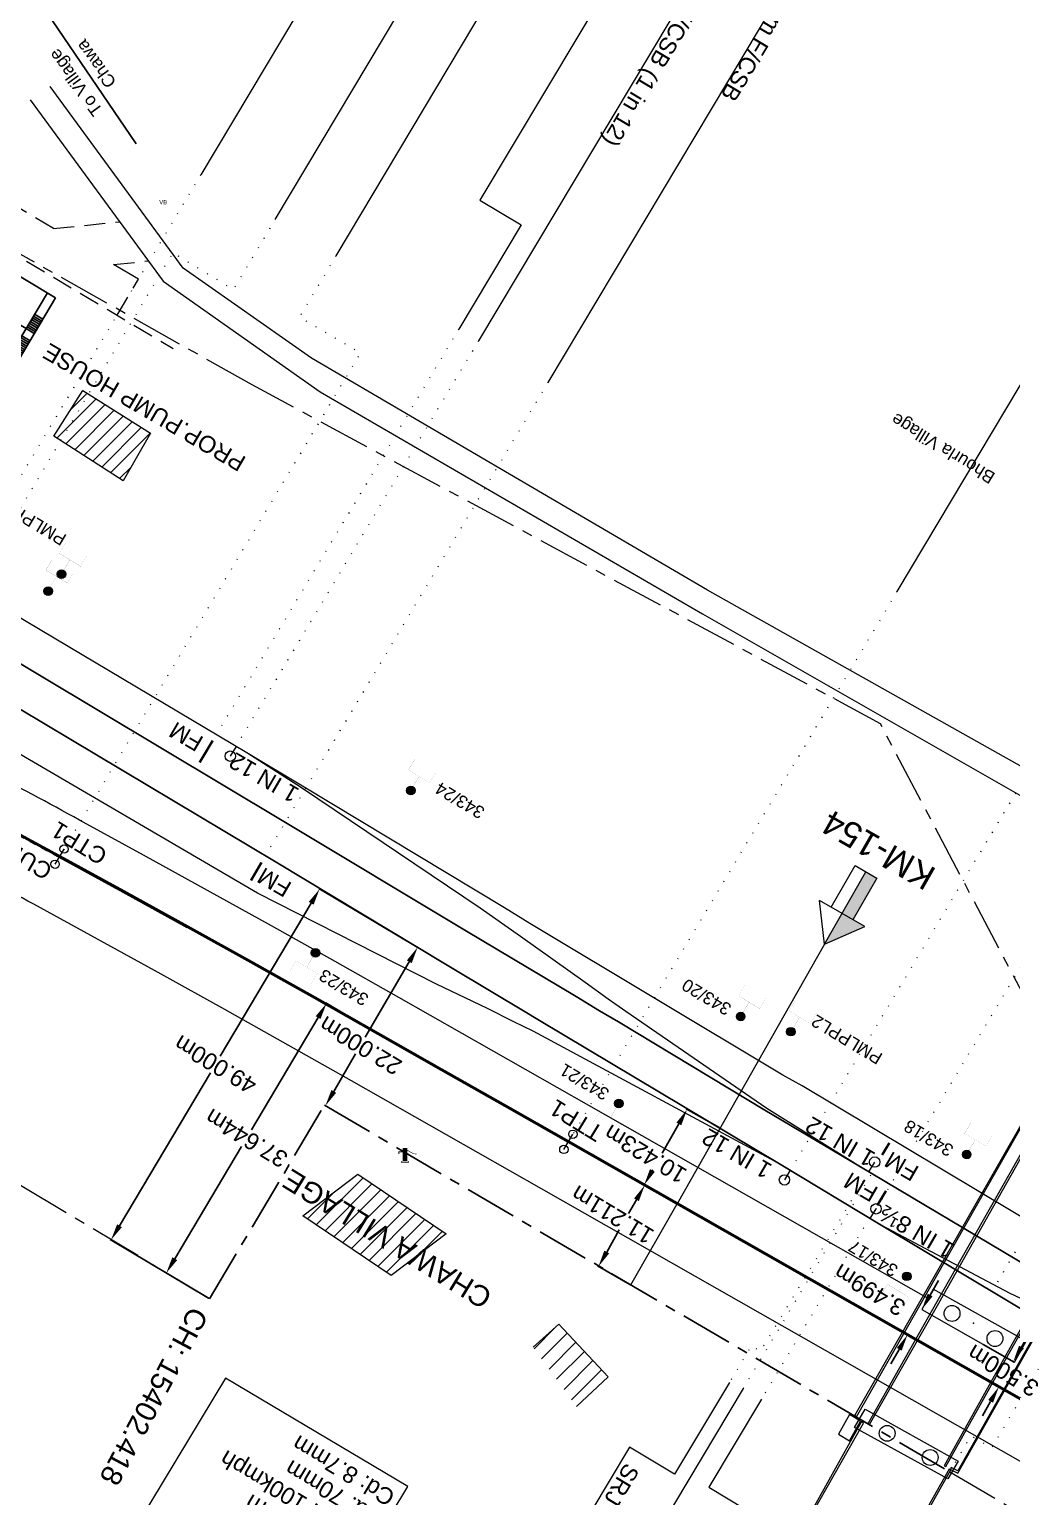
# Model space of a CAD drawing. Header units: metres. Extents: x 597821 to 610090, y 3402206 to 3407451.
# Drawn here: x 608161.8 to 608279.7, y 3403286 to 3403462.1 of the extents above; entities that cross this region are included whole.
import ezdxf
from ezdxf.enums import TextEntityAlignment as Align

# ---------------------------------------------------------------- set-up
doc = ezdxf.new("R2010")
doc.units = ezdxf.units.M
doc.header["$MEASUREMENT"] = 0
for name, pattern in [('CENTER', [2, 1.25, -0.25, 0.25, -0.25]), ('DASHED', [0.75, 0.5, -0.25]), ('DOT', [0.25, 0, -0.25])]:
    doc.linetypes.add(name, pattern=pattern)
doc.layers.get('Defpoints').update_dxf_attribs({"color": 5})
for name, color, linetype, lineweight in [('Cardinal_Leader', 10, 'Continuous', 0), ("CHAWAPAIL STN. SRJ's", 7, 'Continuous', 0), ('Compound Wall', 7, 'Continuous', 0), ('DFCC BOUNDARY', 6, 'CENTER', 0), ('Exg track', 7, 'Continuous', 0), ('Existing IR Track', 143, 'Continuous', 0), ('Grill', 7, 'Continuous', 0), ('Hand_Pump', 8, 'Continuous', 0), ('LC DETAILS IN PLAN', 7, 'Continuous', 0), ("NEW CHAWAPAIL STN. SRJ's", 10, 'Continuous', 0), ('Ofc Pillar', 7, 'Continuous', 0), ('OHE MAST', 7, 'Continuous', 0), ('Piers_Abutment', 7, 'Continuous', 0), ('Proposed Chainage', 10, 'Continuous', 0), ('Proposed Curve_Details', 10, 'Continuous', 0), ('PROPOSED DFCC TRACK', 1, 'Continuous', 0), ('proposed structure', 1, 'Continuous', 0), ('Residential Building Pucca', 7, 'Continuous', 0), ('Step', 7, 'Continuous', 0), ('Subroad Centre', 34, 'Continuous', 0), ('Subroad Edge', 34, 'Continuous', 0), ('Text1', 7, 'Continuous', 0), ('Village Area text', 8, 'Continuous', 0), ('Village Name', 7, 'Continuous', 0), ('Wing Wall', 7, 'Continuous', 0)]:
    doc.layers.add(name, color=color, linetype=linetype, lineweight=lineweight)
doc.layers.add('Existing Railway Boundary', color=7, linetype='CENTER')
doc.styles.add('ARIAL', font='arial.ttf')
doc.styles.get("Standard").update_dxf_attribs({"font": 'arial.ttf'})
doc.styles.add('Style-Arial', font='arial.ttf')
doc.styles.add('Vill txt', font='arial.ttf', dxfattribs={"height": 3})
doc.linetypes.add('F-LINE', pattern='A,0.6,["X",Standard,S=0.3,R=0,X=0,Y=-0.15],0.1', length=0.7)
doc.dimstyles.new('ISO-25', dxfattribs={"dimtxt": 2.5, "dimasz": 2.5, "dimexe": 1.25, "dimexo": 0.625, "dimtad": 1, "dimtxsty": 'Standard', "dimcen": 2.5, "dimadec": 0, "dimazin": 0, "dimtfac": 1, "dimtmove": 0, "dimatfit": 3, "dimfxl": 1, "dimarcsym": 0})
doc.dimstyles.get("Standard").update_dxf_attribs({"dimtxt": 0.18, "dimasz": 0.18, "dimexe": 0.18, "dimexo": 0.0625, "dimgap": 0.09, "dimtad": 0, "dimtih": 1, "dimtoh": 1, "dimdec": 4, "dimzin": 0, "dimdsep": 46, "dimtxsty": 'Standard', "dimcen": 0.09, "dimadec": 0, "dimazin": 0, "dimtfac": 1, "dimtdec": 4, "dimtofl": 0, "dimtmove": 0, "dimatfit": 3, "dimfxl": 1, "dimtolj": 1, "dimtzin": 0, "dimarcsym": 0})
pattern_1 = [(45, (0, 0), (-0.8838834765, 0.8838834765), [])]

# ---------------------------------------------------------------- blocks, each defined once
blk = doc.blocks.new('*D3')
at = {"layer": 'Defpoints', "color": 0, "transparency": 16777216}
for p in [(608240.76, 3403332.48), (608244.71, 3403330.23), (608239.55, 3403321.17)]:
    blk.add_point(p, dxfattribs=at)
at = {"layer": 'PROPOSED DFCC TRACK', "color": 0, "lineweight": -2, "transparency": 16777216}
for p, q in [((608244.6, 3403330.3), (608240.65, 3403332.54)), ((608239.77, 3403330.74), (608237.78, 3403327.25)), ((608236.59, 3403325.16), (608236.64, 3403325.25)), ((608239.44, 3403321.24), (608235.49, 3403323.48))]:
    blk.add_line(p, q, dxfattribs=at)
at = {"layer": 'PROPOSED DFCC TRACK', "color": 0, "transparency": 16777216}
for points in [[(608239.48, 3403330.91), (608240.06, 3403330.58), (608240.76, 3403332.48)], [(608236.3, 3403325.32), (608236.88, 3403324.99), (608235.6, 3403323.42)]]:
    blk.add_solid(points, dxfattribs=at)
at = {"layer": 'PROPOSED DFCC TRACK', "color": 0, "lineweight": 0, "transparency": 16777216, "insert": (608235.74, 3403327.13), "char_height": 2, "attachment_point": 5, "rotation": 149, "style": 'Style-Arial'}
blk.add_mtext('\\A1;10.423m', dxfattribs=at)
blk = doc.blocks.new('TerminatorOpen_0.5')
at = {"color": 0, "linetype": 'ByBlock', "lineweight": -2}
for q in [(-1, 0.25), (-1, 0), (-1, -0.25)]:
    blk.add_line((0, 0), q, dxfattribs=at)
blk = doc.blocks.new('*D7')
at = {"layer": 'Defpoints', "color": 0, "transparency": 16777216}
for p in [(608276.19, 3403304.36, 270.31), (608274.45, 3403301.32), (608278.18, 3403299.2)]:
    blk.add_point(p, dxfattribs=at)
at = {"layer": 'PROPOSED DFCC TRACK', "color": 0, "lineweight": -2, "transparency": 16777216}
for p, q in [((608280.9, 3403303.98), (608281.89, 3403305.72)), ((608276.29, 3403304.3), (608280.02, 3403302.18)), ((608274.56, 3403301.26), (608278.29, 3403299.14)), ((608277.19, 3403297.46), (608276.2, 3403295.72))]:
    blk.add_line(p, q, dxfattribs=at)
at = {"layer": 'PROPOSED DFCC TRACK', "color": 0, "transparency": 16777216}
for points in [[(608280.61, 3403304.15), (608281.19, 3403303.82), (608279.91, 3403302.24)], [(608276.9, 3403297.63), (608277.48, 3403297.3), (608278.18, 3403299.2)]]:
    blk.add_solid(points, dxfattribs=at)
at = {"layer": 'PROPOSED DFCC TRACK', "color": 0, "lineweight": 0, "transparency": 16777216, "insert": (608278.69, 3403301.15), "char_height": 2, "attachment_point": 5, "rotation": 149, "style": 'Style-Arial'}
blk.add_mtext('\\A1;3.500m', dxfattribs=at)
blk = doc.blocks.new('HP')
at = {"color": 8}
for points, const_width in [([(0, 0.17), (0, 1.76)], 0.541), ([(-0.75, 1.03), (-0.75, 1.29), (0, 1.29)], 0.108), ([(-0.04, 1.67), (1.03, 1.06), (1.42, 1.03)], 0.0676)]:
    blk.add_lwpolyline(points, dxfattribs=dict(at, const_width=const_width))
at = {"color": 8, "const_width": 0.0676}
blk.add_lwpolyline([(0, 0.17), (-0.41, 0.17), (-0.41, 0), (0.41, 0), (0.41, 0.17)], close=True, dxfattribs=at)
blk = doc.blocks.new('OHE MAST')
h = blk.add_hatch(color=7)
h.dxf.hatch_style = 1
edge = h.paths.add_edge_path()
edge.add_arc((0, 0), 0.514, 0, 360)
at = {"const_width": 0.01}
for points in [[(1.5, 3.5), (1.5, 2), (-1.5, 2), (-1.5, 3.5)], [(0, 2), (0, 0)]]:
    blk.add_lwpolyline(points, dxfattribs=at)
blk.add_circle((0, 0), 0.514)
blk = doc.blocks.new('*D33')
at = {"layer": 'Defpoints', "color": 0, "transparency": 16777216}
for p in [(608268.94, 3403308.48, 270.76), (608267.21, 3403305.44), (608267.21, 3403305.44)]:
    blk.add_point(p, dxfattribs=at)
at = {"layer": 'PROPOSED DFCC TRACK', "color": 0, "lineweight": -2, "transparency": 16777216}
for p, q in [((608269.93, 3403310.22), (608270.92, 3403311.96)), ((608266.22, 3403303.7), (608265.23, 3403301.96))]:
    blk.add_line(p, q, dxfattribs=at)
at = {"layer": 'PROPOSED DFCC TRACK', "color": 0, "transparency": 16777216}
for points in [[(608269.64, 3403310.39), (608270.22, 3403310.06), (608268.94, 3403308.48)], [(608265.93, 3403303.87), (608266.51, 3403303.54), (608267.21, 3403305.44)]]:
    blk.add_solid(points, dxfattribs=at)
at = {"layer": 'PROPOSED DFCC TRACK', "color": 0, "lineweight": 0, "transparency": 16777216, "insert": (608262.67, 3403310.83), "char_height": 2, "attachment_point": 5, "rotation": 149, "style": 'Style-Arial'}
blk.add_mtext('\\A1;3.499m', dxfattribs=at)
blk = doc.blocks.new('KM POST PLAN')
h = blk.add_hatch(color=256)
h.dxf.hatch_style = 1
h.paths.add_polyline_path([(0, -8.47), (-3, -8.47), (-3, -20), (0, -20)])
h.paths.add_polyline_path([(0, -8.47), (0, 0), (-6.25, -8.47)])
for points in [[(0, 0), (-6.25, -8.47), (6.25, -8.47)], [(0, 0), (0, -20)], [(0, 0), (6.25, -8.47)], [(3, -8.47), (3, -20), (-3, -20), (-3, -8.47)]]:
    blk.add_lwpolyline(points)
at = {"style": 'Style-Arial'}
blk.add_attdef('KM-POST', text='', height=6, dxfattribs=at).set_placement((0, -26, -263.95), align=Align.MIDDLE_CENTER)
blk = doc.blocks.new('*D100')
at = {"layer": 'Defpoints', "color": 0, "transparency": 16777216}
for p in [(608196.65, 3403358.93), (608208.48, 3403351.89), (608183.42, 3403309.78)]:
    blk.add_point(p, dxfattribs=at)
at = {"layer": 'PROPOSED DFCC TRACK', "color": 0, "lineweight": -2, "transparency": 16777216}
for p, q in [((608208.37, 3403351.95), (608196.55, 3403358.99)), ((608195.63, 3403357.21), (608184.71, 3403338.86)), ((608172.62, 3403318.53), (608183.54, 3403336.89)), ((608183.32, 3403309.84), (608171.49, 3403316.88))]:
    blk.add_line(p, q, dxfattribs=at)
at = {"layer": 'PROPOSED DFCC TRACK', "color": 0, "transparency": 16777216}
for points in [[(608195.34, 3403357.38), (608195.92, 3403357.04), (608196.65, 3403358.93)], [(608172.34, 3403318.7), (608172.91, 3403318.36), (608171.6, 3403316.82)]]:
    blk.add_solid(points, dxfattribs=at)
at = {"layer": 'PROPOSED DFCC TRACK', "color": 0, "lineweight": 0, "transparency": 16777216, "insert": (608184.13, 3403337.87), "char_height": 2, "attachment_point": 5, "rotation": 149, "style": 'Style-Arial'}
blk.add_mtext('\\A1;49.000m', dxfattribs=at)
blk = doc.blocks.new('A$C7A1F303B')
at = {"layer": 'proposed structure', "color": 1, "lineweight": 25, "extrusion": (-0.002425, 0.000759779, 0.999997)}
for p, q in [((10.34, 31.99, 100.43), (0, 17.42, 100.42)), ((8.9, 27.98, 100.43), (0.94, 16.76, 100.42)), ((7.17, 27.53, 100.43), (8.11, 26.86, 100.43)), ((3.91, 22.93, 100.42), (4.84, 22.26, 100.43)), ((4.05, 23.13, 100.42), (4.99, 22.46, 100.43)), ((4.2, 23.33, 100.42), (5.13, 22.67, 100.43)), ((4.34, 23.54, 100.42), (5.28, 22.87, 100.43)), ((4.48, 23.74, 100.42), (5.42, 23.08, 100.43)), ((4.63, 23.95, 100.42), (5.57, 23.28, 100.43)), ((2.75, 21.29, 100.42), (3.69, 20.63, 100.42)), ((2.89, 21.5, 100.42), (3.83, 20.83, 100.42)), ((3.47, 22.31, 100.42), (4.41, 21.65, 100.43)), ((3.62, 22.52, 100.42), (4.55, 21.85, 100.43)), ((3.76, 22.72, 100.42), (4.7, 22.06, 100.43)), ((1.74, 19.87, 100.42), (2.67, 19.2, 100.42)), ((1.88, 20.07, 100.42), (2.82, 19.41, 100.42)), ((2.03, 20.28, 100.42), (2.96, 19.61, 100.42)), ((2.17, 20.48, 100.42), (3.11, 19.81, 100.42)), ((2.31, 20.68, 100.42), (3.25, 20.02, 100.42)), ((2.46, 20.89, 100.42), (3.4, 20.22, 100.42)), ((2.6, 21.09, 100.42), (3.54, 20.43, 100.42))]:
    blk.add_line(p, q, dxfattribs=at)
at = {"layer": 'proposed structure', "color": 1, "lineweight": 25, "extrusion": (0.020092, 0.004589, 0.999788)}
for p, q in [((34.88, 14.57, 99.75), (10.34, 31.99, 100.16)), ((17.15, 23.33, 100.06), (10.29, 28.21, 100.18)), ((9.43, 24.7, 100.21), (7.53, 26.04, 100.25)), ((9.43, 24.7, 100.21), (8.84, 23.87, 100.23)), ((11.51, 15.38, 100.21), (18.38, 25.06, 100.03)), ((19.77, 25.29, 100), (25.45, 21.26, 99.91)), ((12.72, 21.11, 100.16), (8.84, 23.87, 100.23)), ((17.01, 23.13, 100.07), (18.72, 21.92, 100.04)), ((12.72, 21.11, 100.16), (13.31, 21.94, 100.15)), ((15.21, 20.59, 100.12), (13.31, 21.94, 100.15)), ((18.14, 21.09, 100.06), (18.72, 21.92, 100.04)), ((11.51, 15.38, 100.21), (3.83, 20.83, 100.34)), ((18.14, 21.09, 100.06), (22.02, 18.33, 99.99)), ((18.82, 10.2, 100.09), (25.68, 19.87, 99.91)), ((13.31, 17.92, 100.17), (20.62, 12.74, 100.04)), ((22.02, 18.33, 99.99), (22.6, 19.16, 99.97)), ((22.6, 19.16, 99.97), (24.32, 17.95, 99.95)), ((31.32, 13.27, 99.83), (24.46, 18.15, 99.94)), ((8.62, 11.3, 100.29), (0.94, 16.76, 100.42)), ((24.41, 14.06, 99.96), (22.51, 15.41, 99.99)), ((34.88, 14.57, 99.75), (24.54, 0, 100.02)), ((23.83, 13.23, 99.98), (24.41, 14.06, 99.96)), ((27.71, 10.47, 99.91), (23.83, 13.23, 99.98)), ((24.54, 0, 100.02), (8.62, 11.3, 100.29)), ((31.56, 11.88, 99.83), (23.61, 0.67, 100.04)), ((28.3, 11.3, 99.9), (27.71, 10.47, 99.91)), ((30.2, 9.95, 99.86), (28.3, 11.3, 99.9)), ((30.77, 10.77, 99.85), (31.71, 10.1, 99.83)), ((26.5, 4.74, 99.96), (18.82, 10.2, 100.09)), ((28.23, 7.19, 99.92), (29.17, 6.52, 99.9)), ((27.08, 5.56, 99.95), (28.01, 4.89, 99.93)), ((27.22, 5.76, 99.94), (28.16, 5.1, 99.93)), ((27.37, 5.97, 99.94), (28.3, 5.3, 99.92)), ((27.51, 6.17, 99.94), (28.45, 5.5, 99.92)), ((27.66, 6.37, 99.93), (28.59, 5.71, 99.92)), ((27.8, 6.58, 99.93), (28.74, 5.91, 99.91)), ((27.94, 6.78, 99.92), (28.88, 6.12, 99.91)), ((28.09, 6.99, 99.92), (29.03, 6.32, 99.9)), ((25.77, 3.72, 99.98), (26.71, 3.06, 99.97)), ((25.92, 3.93, 99.98), (26.86, 3.26, 99.96)), ((26.06, 4.13, 99.97), (27, 3.47, 99.96)), ((26.21, 4.34, 99.97), (27.15, 3.67, 99.95)), ((26.35, 4.54, 99.97), (27.29, 3.87, 99.95)), ((26.5, 4.74, 99.96), (27.44, 4.08, 99.95)), ((25.34, 3.11, 99.99), (26.28, 2.45, 99.98)), ((25.49, 3.32, 99.99), (26.42, 2.65, 99.97)), ((25.63, 3.52, 99.99), (26.57, 2.85, 99.97))]:
    blk.add_line(p, q, dxfattribs=at)
at = {"layer": 'proposed structure', "color": 1, "lineweight": 25, "extrusion": (-7.63247e-06, -2.39472e-05, 1)}
blk.add_line((0, 17.42, 100.42), (0.94, 16.76, 100.42), dxfattribs=at)
at = {"layer": 'proposed structure', "color": 1, "lineweight": 25, "extrusion": (0.020092, 0.004589, 0.999788)}
for centre, start, end in [((24.54, -13.5, 100.49), 311.7721, 41.7721), ((19.59, -22.09, 100.49), 311.7721, 41.7721), ((14.4, -26.73, 100.49), 221.7721, 311.7721), ((5.3, -30.68, 100.49), 221.7721, 311.7721)]:
    blk.add_arc(centre, 1, start, end, dxfattribs=at)
blk = doc.blocks.new('*D348')
at = {"layer": 'Defpoints', "color": 0, "transparency": 16777216}
for p in [(608208.3, 3403351.99), (608208.41, 3403351.93), (608197.23, 3403332.98)]:
    blk.add_point(p, dxfattribs=at)
at = {"layer": 'PROPOSED DFCC TRACK', "color": 0, "lineweight": -2, "transparency": 16777216}
for p, q in [((608208.41, 3403351.93), (608208.52, 3403351.86)), ((608207.41, 3403350.2), (608202.13, 3403341.14)), ((608198.35, 3403334.65), (608200.97, 3403339.16)), ((608197.34, 3403332.92), (608197.45, 3403332.86))]:
    blk.add_line(p, q, dxfattribs=at)
at = {"layer": 'PROPOSED DFCC TRACK', "color": 0, "transparency": 16777216}
for points in [[(608207.12, 3403350.37), (608207.7, 3403350.03), (608208.41, 3403351.93)], [(608198.06, 3403334.81), (608198.63, 3403334.48), (608197.34, 3403332.92)]]:
    blk.add_solid(points, dxfattribs=at)
at = {"layer": 'PROPOSED DFCC TRACK', "color": 0, "lineweight": 0, "transparency": 16777216, "insert": (608201.55, 3403340.15), "char_height": 2, "attachment_point": 5, "rotation": 149, "style": 'Style-Arial'}
blk.add_mtext('\\A1;22.000m', dxfattribs=at)
blk = doc.blocks.new('*D428')
at = {"layer": 'Defpoints', "color": 0, "transparency": 16777216}
for p in [(608235.67, 3403323.39), (608239.55, 3403321.18), (608234.01, 3403311.43)]:
    blk.add_point(p, dxfattribs=at)
at = {"layer": 'PROPOSED DFCC TRACK', "color": 0, "lineweight": -2, "transparency": 16777216}
for p, q in [((608239.44, 3403321.24), (608235.56, 3403323.45)), ((608234.68, 3403321.65), (608233.73, 3403319.98)), ((608231.11, 3403315.38), (608232.61, 3403318.02)), ((608233.9, 3403311.5), (608230.01, 3403313.71))]:
    blk.add_line(p, q, dxfattribs=at)
at = {"layer": 'PROPOSED DFCC TRACK', "color": 0, "transparency": 16777216}
for points in [[(608234.39, 3403321.81), (608234.97, 3403321.49), (608235.67, 3403323.39)], [(608230.82, 3403315.55), (608231.4, 3403315.22), (608230.12, 3403313.64)]]:
    blk.add_solid(points, dxfattribs=at)
at = {"layer": 'PROPOSED DFCC TRACK', "color": 0, "lineweight": 0, "transparency": 16777216, "insert": (608231.79, 3403319.83), "char_height": 2, "attachment_point": 5, "rotation": 149, "style": 'Style-Arial'}
blk.add_mtext('\\A1;11.211m', dxfattribs=at)
blk = doc.blocks.new('*D440')
at = {"layer": 'Defpoints', "color": 0, "transparency": 16777216}
for p in [(608197.48, 3403345.21), (608202.67, 3403342.13), (608183.42, 3403309.78)]:
    blk.add_point(p, dxfattribs=at)
at = {"layer": 'PROPOSED DFCC TRACK', "color": 0, "lineweight": -2, "transparency": 16777216}
for p, q in [((608202.56, 3403342.19), (608197.38, 3403345.28)), ((608196.46, 3403343.5), (608188.45, 3403330.02)), ((608179.26, 3403314.58), (608187.27, 3403328.05)), ((608183.32, 3403309.84), (608178.13, 3403312.93))]:
    blk.add_line(p, q, dxfattribs=at)
at = {"layer": 'PROPOSED DFCC TRACK', "color": 0, "transparency": 16777216}
for points in [[(608196.17, 3403343.67), (608196.75, 3403343.33), (608197.48, 3403345.21)], [(608178.97, 3403314.75), (608179.55, 3403314.41), (608178.24, 3403312.86)]]:
    blk.add_solid(points, dxfattribs=at)
at = {"layer": 'PROPOSED DFCC TRACK', "color": 0, "lineweight": 0, "transparency": 16777216, "insert": (608187.86, 3403329.04), "char_height": 2, "attachment_point": 5, "rotation": 149, "style": 'Style-Arial'}
blk.add_mtext('\\A1;37.644m', dxfattribs=at)

msp = doc.modelspace()

# ---------------------------------------------------------------- hatches: boundary and pattern name
at = {"layer": 'Ofc Pillar', "lineweight": 0}
h = msp.add_hatch(dxfattribs=at)
h.set_pattern_fill('ANSI31', color=1, scale=10)
h.set_pattern_definition(pattern_1)
h.paths.add_polyline_path([(608176.3509, 3403413.5972), (608168.2212, 3403418.7319), (608164.7475, 3403413.2453), (608173.0612, 3403407.8918)])
at = {"layer": 'Text1'}
h = msp.add_hatch(dxfattribs=at)
h.set_pattern_fill('ANSI31', scale=12)
h.set_pattern_definition([(45, (0, 0), (-1.0606601718, 1.0606601718), [])])
h.paths.add_polyline_path([(608222.2762, 3403303.9521), (608225.3746, 3403306.7134), (608231.2658, 3403300.4151), (608227.4976, 3403296.8351)])
at = {"layer": 'Village Name'}
h = msp.add_hatch(dxfattribs=at)
h.set_pattern_fill('ANSI31', color=256, scale=10)
h.set_pattern_definition(pattern_1)
h.paths.add_polyline_path([(608201.2251, 3403324.7008), (608194.6113, 3403319.7245), (608205.2278, 3403312.5786), (608211.8416, 3403317.5549), (608211.2765, 3403317.9353)], flags=17)
h.paths.add_polyline_path([(608215.01, 3403312.7322), (608189.594, 3403328.3342), (608187.5653, 3403325.0293), (608212.9812, 3403309.4273)], flags=9)

# ---------------------------------------------------------------- linework, layer by layer
at = {"layer": 'Cardinal_Leader', "linetype": 'Continuous', "lineweight": 13}
for p, q in [((608164.8912, 3403361.8997), (608165.9793, 3403363.7205)), ((608225.9613, 3403327.6905), (608227.0493, 3403329.5112))]:
    msp.add_line(p, q, dxfattribs=at)
for centre in [(608165.9793, 3403363.7205), (608164.8912, 3403361.8997), (608227.0493, 3403329.5112), (608225.9613, 3403327.6905)]:
    msp.add_circle(centre, 0.5, dxfattribs=at)
at = {"layer": "CHAWAPAIL STN. SRJ's", "lineweight": 13, "flags": 128}
for points in [[(608221.5797, 3403510.2202), (608182.3734, 3403444.6093)], [(608247.6324, 3403494.6426), (608215.8832, 3403441.544), (608220.8215, 3403438.5877), (608213.3479, 3403426.0888)], [(608254.9322, 3403490.2522), (608215.7165, 3403424.6726)], [(608263.259, 3403485.299), (608224.0527, 3403419.6881)], [(608245.8347, 3403299.7221), (608239.2637, 3403288.7326), (608233.8311, 3403291.9809), (608205.7523, 3403245.0208)], [(608247.5052, 3403299.0084), (608215.8798, 3403246.1169)], [(608249.6751, 3403297.7107), (608243.3631, 3403287.1541), (608247.8085, 3403284.4961), (608222.4031, 3403242.0069)]]:
    msp.add_lwpolyline(points, dxfattribs=at)
at = {"layer": "CHAWAPAIL STN. SRJ's", "linetype": 'DOT', "lineweight": 13, "ltscale": 5, "flags": 128}
for points, elevation in [([(608182.3734, 3403444.6093), (608145.9653, 3403383.6697)], 0.081), ([(608262.6493, 3403319.4492), (608249.6751, 3403297.7107)], 264.2317)]:
    msp.add_lwpolyline(points, dxfattribs=dict(at, elevation=elevation))
for points in [[(608213.3479, 3403426.0888), (608184.2382, 3403377.444)], [(608215.7165, 3403424.6726), (608186.6127, 3403376.0303)], [(608224.0527, 3403419.6881), (608190.1291, 3403362.9038)], [(608287.0996, 3403381.9906), (608253.1385, 3403325.1919)], [(608296.7119, 3403376.2431), (608263.4428, 3403320.5547)], [(608262.581, 3403325.0091), (608249.542, 3403303.4746), (608248.4787, 3403304.1441), (608245.8347, 3403299.7221)], [(608247.5052, 3403299.0084), (608262.9282, 3403324.8025)]]:
    msp.add_lwpolyline(points, dxfattribs=at)
at = {"layer": 'Compound Wall'}
msp.add_polyline3d([(608222.2762, 3403303.9521, 264.3926), (608225.3746, 3403306.7134, 264.1057), (608231.2658, 3403300.4151, 263.4779), (608227.4976, 3403296.8351, 263.9523)], dxfattribs=at)
at = {"layer": 'DFCC BOUNDARY', "lineweight": 20, "ltscale": 5}
msp.add_lwpolyline([(608272.3012, 3403288.9962), (608396.6035, 3403216.1637), (608394.7483, 3403212.21)], dxfattribs=at)
at = {"layer": 'Exg track', "lineweight": 15}
for p, q in [((608186.6129, 3403376.0306), (608185.9194, 3403374.8648)), ((608262.5811, 3403325.0092), (608263.2746, 3403326.1751)), ((608253.1385, 3403325.1919), (608252.445, 3403324.0261)), ((608262.7492, 3403319.3889), (608263.4428, 3403320.5547))]:
    msp.add_line(p, q, dxfattribs=at)
at = {"layer": 'Exg track', "const_width": 0.3}
for points, elevation in [([(608183.815, 3403376.7368), (608182.2461, 3403374.1151)], 264.141), ([(608189.6686, 3403362.1144), (608188.4033, 3403359.9459)], 264.1047), ([(608264.6321, 3403322.7089), (608263.5766, 3403320.9684)], 264.2317)]:
    msp.add_lwpolyline(points, dxfattribs=dict(at, elevation=elevation))
msp.add_lwpolyline([(608265.0405, 3403328.4648), (608264.1621, 3403327.0196)], dxfattribs=at)
at = {"layer": 'Exg track', "lineweight": 15}
for centre in [(608185.9194, 3403374.8648), (608263.2746, 3403326.1751), (608252.445, 3403324.0261), (608263.4428, 3403320.5547)]:
    msp.add_circle(centre, 0.6244, dxfattribs=at)
at = {"layer": 'Existing IR Track', "color": 0, "lineweight": 20, "flags": 128}
for points in [[(608437.3932, 3403247.1469), (608424.0516, 3403254.5452), (608403.4159, 3403263.8321), (608397.942, 3403266.1755), (608377.3888, 3403273.7923), (608362.6236, 3403278.9653), (608346.7622, 3403284.0552), (608316.2168, 3403298.8461), (608284.1412, 3403317.6599), (608254.5655, 3403335.3114), (608252.2512, 3403336.6068), (608221.8917, 3403354.8082), (608218.8493, 3403356.6586), (608194.5717, 3403371.2695), (608187.902, 3403375.2636), (608151.5167, 3403396.9152)], [(608251.8545, 3403325.9672), (608222.2986, 3403341.8834), (608219.9458, 3403343.0072), (608216.8169, 3403344.597), (608210.6906, 3403347.5186), (608189.1933, 3403358.4469), (608148.5928, 3403382.1366)], [(608261.2923, 3403325.7767), (608250.3343, 3403332.5889), (608233.3856, 3403344.2132), (608231.2716, 3403345.6918), (608228.5157, 3403347.6958), (608220.7464, 3403353.2303), (608215.9243, 3403356.6116), (608194.4567, 3403371.0653), (608187.902, 3403375.2636)], [(608319.1889, 3403291.2981), (608313.6371, 3403294.3399), (608298.8207, 3403301.6982), (608296.9857, 3403302.5368), (608294.2193, 3403303.7633), (608288.2918, 3403306.397), (608286.124, 3403307.396), (608284.2158, 3403308.2007), (608279.5553, 3403310.3906), (608264.0333, 3403318.6136)]]:
    msp.add_lwpolyline(points, dxfattribs=at)
at = {"layer": 'Existing IR Track', "color": 0, "lineweight": 25, "flags": 128}
for points in [[(608281.826, 3403313.5499), (608261.3816, 3403325.7235), (608250.0783, 3403332.4086), (608232.5316, 3403342.9842), (608230.2621, 3403344.3148), (608227.4329, 3403346.028), (608214.0937, 3403353.9995), (608192.3562, 3403367.0103), (608163.0209, 3403384.5647), (608149.253, 3403392.8035)], [(608438.015, 3403214.5811), (608435.9945, 3403215.793), (608425.8552, 3403221.8435), (608418.8902, 3403226.0018), (608414.6969, 3403228.5054), (608401.6979, 3403236.3026), (608394.9935, 3403240.3069), (608391.8484, 3403242.1653), (608367.6454, 3403256.6595), (608336.3816, 3403275.3956), (608310.9246, 3403290.5398), (608287.4438, 3403304.6088), (608285.5104, 3403305.7682), (608283.5723, 3403306.9304), (608279.0903, 3403309.618), (608264.0333, 3403318.6136), (608251.8545, 3403325.9672), (608223.0332, 3403343.1699), (608220.9229, 3403344.4357), (608217.85, 3403346.2588), (608211.7599, 3403349.9161), (608191.4116, 3403362.138), (608160.6071, 3403380.5312)]]:
    msp.add_lwpolyline(points, dxfattribs=at)
at = {"layer": 'Existing Railway Boundary', "color": 36, "lineweight": 20, "ltscale": 5}
for points in [[(608183.3848, 3403309.7999), (608160.9566, 3403323.2523), (608107.0112, 3403355.483), (608078.7719, 3403372.3635), (608047.5152, 3403391.0269), (608025.2825, 3403404.3205), (608000.5419, 3403419.1267), (607962.3206, 3403442.0412), (607918.2384, 3403468.3597), (607908.5225, 3403452.0667), (607756.2131, 3403543.6905), (607765.5086, 3403559.4423), (607571.8471, 3403673.7258)], [(608550.3293, 3403164.4182), (608296.8511, 3403316.4743), (608263.9541, 3403378.7593), (608188.5487, 3403419.3953), (608142.2829, 3403445.4311)]]:
    msp.add_lwpolyline(points, dxfattribs=at)
at = {"layer": 'Existing Railway Boundary', "color": 36, "ltscale": 5}
msp.add_lwpolyline([(608183.4232, 3403309.7768), (608197.2299, 3403332.9828), (608272.3012, 3403288.9962)], dxfattribs=at)
at = {"layer": 'Grill', "color": 1, "linetype": 'F-LINE', "lineweight": 13, "ltscale": 2}
for points in [[(608269.6774, 3403309.7903), (608228.9779, 3403332.9467), (608221.3718, 3403337.2732), (608213.758, 3403341.5978), (608206.1374, 3403345.9136), (608198.5061, 3403350.2167), (608190.8613, 3403354.5022), (608183.2004, 3403358.7653), (608175.5208, 3403363.0011), (608167.8257, 3403367.2017, 0.00364748), (608145.2334, 3403379.2516), (608137.4583, 3403383.3023), (608129.6626, 3403387.3205), (608121.8547, 3403391.308), (608114.0372, 3403395.2696), (608108.0858, 3403398.2668)], [(608283.6714, 3403288.5972), (608223.2909, 3403322.9513), (608215.6858, 3403327.2772), (608208.0845, 3403331.5947), (608200.4796, 3403335.9017), (608192.8702, 3403340.1924), (608185.2536, 3403344.462), (608177.6273, 3403348.7059), (608169.9886, 3403352.9191), (608162.3277, 3403357.101, 0.00364354), (608139.9077, 3403369.0591)]]:
    msp.add_lwpolyline(points, format="xyb", dxfattribs=at)
at = {"layer": 'LC DETAILS IN PLAN', "linetype": 'DOT', "lineweight": 13, "ltscale": 5, "flags": 128}
msp.add_lwpolyline([(608277.346, 3403310.66), (608301.8209, 3403351.6269), (608301.8175, 3403351.6213), (608311.192, 3403367.5669)], dxfattribs=at)
at = {"layer": "NEW CHAWAPAIL STN. SRJ's", "lineweight": 13, "flags": 128}
for points in [[(608191.3248, 3403439.2546), (608230.4517, 3403504.7286)], [(608198.6138, 3403434.8987), (608237.7407, 3403500.3727)], [(608265.9632, 3403394.6286), (608305.1109, 3403460.1375)]]:
    msp.add_lwpolyline(points, dxfattribs=at)
at = {"layer": "NEW CHAWAPAIL STN. SRJ's", "linetype": 'DOT', "lineweight": 13, "ltscale": 5, "flags": 128}
for points in [[(608190.688, 3403438.189), (608186.2933, 3403430.8351), (608179.0307, 3403435.2504), (608142.9178, 3403374.8201)], [(608198.6139, 3403434.8988), (608194.2192, 3403427.5449), (608201.5481, 3403423.2404), (608165.4352, 3403362.8101)], [(608265.9632, 3403394.6286), (608226.5053, 3403328.6008)]]:
    msp.add_lwpolyline(points, dxfattribs=at)
at = {"layer": "NEW CHAWAPAIL STN. SRJ's", "color": 6, "linetype": 'DOT', "lineweight": 13, "ltscale": 5, "elevation": 274.2853, "flags": 128}
msp.add_lwpolyline([(608272.2755, 3403288.9523), (608274.8305, 3403293.3374), (608277.3203, 3403291.8867), (608319.362, 3403362.6851)], dxfattribs=at)
at = {"layer": 'Piers_Abutment'}
for points in [[(608270.3149, 3403310.9223, 270.7418), (608268.9414, 3403308.4835, 270.7588), (608280.0497, 3403302.1632, 270.074), (608281.4594, 3403304.6668, 270.7288)], [(608273.2948, 3403290.3042, 269.967), (608272.0735, 3403288.1535, 270.014), (608260.8638, 3403294.3455, 270.7598), (608262.1432, 3403296.5178, 270.7888)]]:
    msp.add_polyline3d(points, close=True, dxfattribs=at)
for centre in [(608272.5634, 3403308.0104, 264.2917), (608277.7139, 3403304.996, 264.2557), (608264.7728, 3403293.625, 264.2547), (608269.9398, 3403290.7239, 264.3157)]:
    msp.add_circle(centre, 0.9525, dxfattribs=at)
at = {"layer": 'Proposed Chainage', "lineweight": 0}
msp.add_line((608257.2642, 3403352.3077), (608239.5524, 3403321.1775), dxfattribs=at)
at = {"layer": 'Proposed Chainage', "lineweight": 0, "flags": 128}
msp.add_lwpolyline([(608234.0083, 3403311.4332), (608239.5524, 3403321.1775)], dxfattribs=at)
at = {"layer": 'Proposed Curve_Details'}
msp.add_lwpolyline([(608190.7301, 3403259.9059), (608207.241, 3403287.2304), (608185.3548, 3403300.2642), (608168.8438, 3403272.9397)], close=True, dxfattribs=at)
at = {"layer": 'PROPOSED DFCC TRACK', "color": 1, "linetype": 'Continuous', "lineweight": 50, "flags": 128}
msp.add_lwpolyline([(608286.8859, 3403294.2467), (608226.5053, 3403328.6008), (608218.8996, 3403332.9271), (608211.2913, 3403337.2486), (608203.6775, 3403341.5606), (608196.0557, 3403345.8583), (608188.4232, 3403350.1369), (608180.7773, 3403354.3916), (608173.1155, 3403358.6176), (608165.4352, 3403362.8101, 0.00364577), (608142.9178, 3403374.8201)], format="xyb", dxfattribs=at)
at = {"layer": 'proposed structure', "color": 1, "linetype": 'DASHED', "ltscale": 5}
for p, q in [((608164.6911, 3403438.1741, -34.4396), (608075.8004, 3403491.2174, -269.7491)), ((608164.6911, 3403438.1741, -32.2332), (608172.6359, 3403438.9539, -0.9128)), ((608171.9212, 3403433.8597, -13.0938), (608176.0738, 3403434.2673, 3.2767))]:
    msp.add_line(p, q, dxfattribs=at)
at = {"layer": 'proposed structure', "color": 1}
msp.add_line((608174.9157, 3403432.0728, -7.3731), (608171.9212, 3403433.8597, -15.3001), dxfattribs=at)
at = {"layer": 'proposed structure', "color": 1, "linetype": 'DASHED', "ltscale": 5}
for points, elevation in [([(607997.2499, 3403532.2771), (608179.0689, 3403423.759)], -269.7491), ([(608172.3536, 3403427.7791), (608174.9157, 3403432.0728)], -7.3731)]:
    msp.add_lwpolyline(points, dxfattribs=dict(at, elevation=elevation))
at = {"layer": 'Residential Building Pucca', "color": 10, "linetype": 'Continuous', "lineweight": 13, "ltscale": 5}
msp.add_lwpolyline([(608168.2212, 3403418.7319), (608176.3509, 3403413.5972), (608173.0612, 3403407.8918), (608164.7475, 3403413.2453), (608168.2212, 3403418.7319)], dxfattribs=at)
at = {"layer": 'Residential Building Pucca', "color": 7}
msp.add_polyline3d([(608201.2251, 3403324.7008, 262.994), (608211.8416, 3403317.5549, 263.3979), (608205.2278, 3403312.5786, 263.9298), (608194.6113, 3403319.7245, 263.5259), (608201.2251, 3403324.7008, 262.994)], dxfattribs=at)
at = {"layer": 'Step'}
msp.add_polyline3d([(608260.2495, 3403295.8856, 273.2111), (608258.9352, 3403293.5378, 273.1631), (608260.2597, 3403292.7295, 273.1611), (608261.5743, 3403295.0776, 273.1611)], close=True, dxfattribs=at)
at = {"layer": 'Subroad Centre'}
msp.add_point((608275.138, 3403306.858, 273.368), dxfattribs=at)
at = {"layer": 'Subroad Edge', "lineweight": 13}
for points in [[(608285.2153, 3403371.1794, 262.5082), (608243.205, 3403394.7707, 262.2593), (608195.6782, 3403422.606, 262.1853), (608180.2761, 3403433.4026, 262.2832), (608164.2987, 3403455.1834, 262.3012)], [(608161.8849, 3403453.6099, 262.2623), (608177.8622, 3403431.8291, 262.2443), (608196.6976, 3403418.5662, 262.1583), (608242.5875, 3403391.9293, 262.2153), (608283.7863, 3403368.4439, 262.5692)]]:
    msp.add_polyline3d(points, dxfattribs=at)
at = {"layer": 'Wing Wall'}
for points in [[(608281.4654, 3403331.3847, 274.3377), (608281.3089, 3403331.4171, 274.3457), (608260.8987, 3403295.8031, 274.2757), (608261.1086, 3403295.6161, 274.2847), (608281.4654, 3403331.3847, 274.3377)], [(608282.7689, 3403330.1068, 274.0698), (608282.5377, 3403330.1891, 274.0538), (608270.719, 3403309.388, 274.0938), (608262.452, 3403294.7587, 274.1008), (608262.6643, 3403294.6788, 274.1008), (608270.9619, 3403309.2477, 274.0988), (608282.7689, 3403330.1068, 274.0698)], [(608292.6883, 3403325.093, 274.3697), (608292.6027, 3403324.9182, 274.3637), (608293.265, 3403324.4994, 274.2727), (608273.2481, 3403289.1483, 274.3007), (608272.4602, 3403289.5161, 274.2857), (608272.3728, 3403289.3058, 274.3067), (608273.265, 3403288.8601, 274.3107), (608293.5201, 3403324.6374, 274.3177), (608292.6883, 3403325.093, 274.3697)], [(608272.4316, 3403289.2299, 274.2867), (608272.2042, 3403289.3137, 274.2917), (608262.3068, 3403271.7537, 274.2048), (608249.8312, 3403251.3418, 273.6169), (608242.2421, 3403241.3191, 273.259), (608232.9422, 3403231.4067, 272.8911), (608228.8104, 3403227.9023, 272.705)], [(608228.9805, 3403227.7986, 272.6996), (608233.0148, 3403231.2473, 272.8911), (608242.4225, 3403241.1615, 273.254), (608250.0598, 3403251.2269, 273.6139), (608262.5649, 3403271.6819, 274.1948), (608272.4316, 3403289.2299, 274.2867)]]:
    msp.add_polyline3d(points, dxfattribs=at)
for points in [[(608271.8041, 3403289.6342, 274.0488), (608279.954, 3403304.1506, 274.0868), (608291.7964, 3403324.9837, 274.0968), (608291.5958, 3403325.0228, 274.1038), (608279.7414, 3403304.2793, 274.1328), (608271.6007, 3403289.7412, 274.0668)], [(608252.0734, 3403277.822, 274.2108), (608252.2211, 3403277.7208, 274.2138), (608261.9256, 3403294.8633, 274.3557), (608261.705, 3403295.0378, 274.3437)]]:
    msp.add_polyline3d(points, close=True, dxfattribs=at)

# ---------------------------------------------------------------- block references
at = {"layer": 'Hand_Pump', "xscale": 0.9997078269177826, "yscale": 0.9997078269177826, "zscale": 0.9997078269177826}
msp.add_blockref('HP', (608206.8925, 3403326.1037, 262.2023), dxfattribs=at)
at = {"layer": 'OHE MAST', "lineweight": 20}
for p, rotation in [((608165.6547, 3403396.6928), 329.0208306544455), ((608164.0534, 3403394.6684), 329.0208306544455), ((608207.5915, 3403370.7341), 329.0208306544455), ((608196.1531, 3403351.2808), 149.0208306544456), ((608247.189, 3403343.636), 329.0208306544455), ((608253.2097, 3403341.8123), 329.0208306544455), ((608232.5581, 3403333.2064), 149.0208306544456), ((608274.3221, 3403327.0893), 329.0208306544455), ((608267.1399, 3403312.4613), 149.0208306544456)]:
    msp.add_blockref('OHE MAST', p, dxfattribs=dict(at, rotation=rotation))
at = {"layer": 'Proposed Chainage', "lineweight": 0}
ref = msp.add_blockref('KM POST PLAN', (608257.2642, 3403352.3077), dxfattribs=dict(at, xscale=0.4999999999999999, yscale=0.4999999999999999, zscale=0.4999999999999999, rotation=150.2509138711796))
ref.add_attrib('KM-POST', 'KM-154', dxfattribs={"layer": '0', "color": 10, "height": 3, "rotation": 150.250914, "style": 'Style-Arial'}).set_placement((608263.7149, 3403363.5944, -131.9737), align=Align.MIDDLE_CENTER)
at = {"layer": 'proposed structure', "extrusion": (-0.013589, 0.007548, 0.999879), "xscale": -1, "rotation": 113.8050117498471}
msp.add_blockref('A$C7A1F303B', (608098.6598, 3403417.8705, 17307.2306), dxfattribs=at)

# ---------------------------------------------------------------- texts
at = {"layer": "CHAWAPAIL STN. SRJ's", "lineweight": 13, "char_height": 2, "attachment_point": 4, "line_spacing_factor": 0.648, "style": 'ARIAL'}
for s, insert, width, rotation in [('\\pxsm1;SRJ AT CH: 307.852m F/CSB (1 in 12)', (608255.9719, 3403489.9644), 60.456446, 239.123596), ('\\pxsm1;FM AT CH: 317.744m F/CSB', (608264.0991, 3403484.7378), 51.490862, 239.158879), ('\\pxsm1;SRJ AT CH: 399.41m F/CSB (1 IN 12)', (608233.9988, 3403289.8574), 75.789285, 239.123596)]:
    msp.add_mtext(s, dxfattribs=dict(at, insert=insert, width=width, rotation=rotation))
at = {"layer": 'Exg track', "style": 'ARIAL'}
for s, p in [('FM', (608182.8603, 3403377.0453)), ('1 IN 12', (608194.3439, 3403370.8705)), ('FM', (608193.4501, 3403359.5695)), ('1 IN 12', (608263.5177, 3403327.1889)), ('1 IN 12', (608251.1125, 3403325.7704)), ('FM', (608268.7483, 3403325.4935)), ('FM', (608263.8533, 3403323.0079)), ('1 IN 8½', (608273.0206, 3403316.1857))]:
    msp.add_text(s, height=2, rotation=149.797857, dxfattribs=at).set_placement(p)
at = {"layer": 'OHE MAST', "style": 'ARIAL'}
for s, p in [('PMLPPL/1', (608166.3987, 3403401.3225)), ('343/24', (608216.6184, 3403368.5367)), ('343/23', (608202.675, 3403346.0999)), ('343/20', (608246.2206, 3403344.9546)), ('PMLPPL2', (608264.363, 3403339.0787)), ('343/21', (608231.56, 3403334.765)), ('343/18', (608272.8799, 3403328.0208)), ('343/17', (608266.223, 3403313.598))]:
    msp.add_text(s, height=1.5, rotation=149, dxfattribs=at).set_placement(p)
at = {"layer": 'Proposed Chainage', "lineweight": 0, "insert": (608182.2567, 3403308.4307), "char_height": 2.5, "attachment_point": 4, "rotation": 241.998993, "line_spacing_factor": 0.6, "style": 'Style-Arial'}
msp.add_mtext('CH: 15402.418', dxfattribs=at)
at = {"layer": 'Proposed Curve_Details', "char_height": 2, "attachment_point": 7, "line_spacing_factor": 0.9, "style": 'ARIAL'}
for s, insert, rotation in [('CURVE NO: 160', (608164.7532, 3403361.6641), 149.711205), ('Curve No: 160{\\C1; (LH)}\\PDegree: 1%%D\\PDelta:  3%%D07\'42"\\PRadius: 1750.0m\\PTTL: 82.8m\\PTRL: 70.0m\\PCCL: 25.5m\\PVmax: 100kmph\\PCa: 70mm\\PCd: 8.7mm', (608205.8882, 3403286.512), 149.123596)]:
    msp.add_mtext(s, dxfattribs=dict(at, insert=insert, rotation=rotation))
at = {"layer": 'proposed structure', "color": 1, "style": 'ARIAL'}
for s, p in [('CTP1', (608171.3376, 3403363.4028)), ('TTP1', (608230.8759, 3403330.2245))]:
    msp.add_text(s, height=2, rotation=148.455655, dxfattribs=at).set_placement(p)
at = {"layer": 'Subroad Edge'}
for s, p in [('To Village', (608170.7019, 3403452.3569, 130.2668)), ('Chawa', (608172.3225, 3403455.7212, 130.2668))]:
    msp.add_text(s, height=1.5, rotation=126.07012, dxfattribs=at).set_placement(p)
at = {"layer": 'Text1', "color": 10, "style": 'ARIAL'}
msp.add_text(' PROP.PUMP HOUSE', height=2, rotation=149.722073, dxfattribs=at).set_placement((608188.6299, 3403410.252))
at = {"layer": 'Village Area text'}
msp.add_text('VB', height=0.5, dxfattribs=at).set_placement((608177.403, 3403441.068, 262.667))
at = {"layer": 'Village Name', "style": 'Vill txt'}
for s, height, p in [('Bhourla Village', 1.5, (608277.8682, 3403408.7225, 156.3202)), ('CHAWA VILLAGE', 2.5, (608217.5642, 3403310.543, 156.3202))]:
    msp.add_text(s, height=height, rotation=148.455655, dxfattribs=at).set_placement(p)

# ---------------------------------------------------------------- dimensions: what is measured, and where the dimension line sits
at = {"layer": 'PROPOSED DFCC TRACK', "color": 10, "lineweight": 0}
for p1, p2, distance, picture, middle in [((608183.4247, 3403309.7794), (608208.4789, 3403351.8899), 13.7603, '*D100', (608184.1262, 3403337.8704)), ((608183.4232, 3403309.7768), (608202.671, 3403342.1282), 6.0358, '*D440', (608187.8599, 3403329.0387))]:
    dim = msp.add_aligned_dim(p1=p1, p2=p2, distance=distance, dimstyle='Standard', override={"dimtxt": 2, "dimasz": 2, "dimexe": 0.125, "dimexo": 0.125, "dimgap": 0.125, "dimtad": 1, "dimtih": 0, "dimtoh": 0, "dimdec": 3, "dimzin": 3, "dimpost": 'm', "dimtxsty": 'Style-Arial', "dimsah": 1, "dimadec": 4, "dimazin": 3, "dimtmove": 2, "dimatfit": 1, "dimldrblk": 'TerminatorOpen_0.5', "dimfrac": 2, "dimtzin": 11}, dxfattribs=at)
    dim.commit()
    dim.dimension.update_dxf_attribs({"geometry": picture, "text_midpoint": middle, "text_rotation": 149})
for base, p1, p2, angle, picture, middle in [((608208.4149, 3403351.9272), (608197.2299, 3403332.9828), (608208.3048, 3403351.9914), 59.773608, '*D348', (608201.5518, 3403340.1471)), ((608240.7572, 3403332.4807), (608239.5509, 3403321.1748), (608244.7054, 3403330.2343), 60.361844, '*D3', (608235.7374, 3403327.1345)), ((608235.6665, 3403323.3885), (608234.0083, 3403311.4332), (608239.5524, 3403321.1775), 60.361844, '*D428', (608231.793, 3403319.8289)), ((608267.2105, 3403305.4412), (608268.941, 3403308.4828, 270.7588), (608267.2105, 3403305.4412), 240.361844, '*D33', (608262.6734, 3403310.8254))]:
    dim = msp.add_linear_dim(base=base, p1=p1, p2=p2, angle=angle, dimstyle='Standard', override={"dimtxt": 2, "dimasz": 2, "dimexe": 0.125, "dimexo": 0.125, "dimgap": 0.125, "dimtad": 1, "dimtih": 0, "dimtoh": 0, "dimdec": 3, "dimzin": 3, "dimpost": 'm', "dimtxsty": 'Style-Arial', "dimsah": 1, "dimadec": 4, "dimazin": 3, "dimtmove": 2, "dimatfit": 1, "dimldrblk": 'TerminatorOpen_0.5', "dimfrac": 2, "dimtzin": 11}, dxfattribs=at)
    dim.commit()
    dim.dimension.update_dxf_attribs({"geometry": picture, "text_midpoint": middle, "dimtype": 161, "text_rotation": 149})
dim = msp.add_linear_dim(base=(608278.1785, 3403299.201), p1=(608276.1854, 3403304.3619, 270.3122), p2=(608274.4545, 3403301.3198), angle=240.361412, text='<>m', dimstyle='Standard', override={"dimtxt": 2, "dimasz": 2, "dimexe": 0.125, "dimexo": 0.125, "dimgap": 0.125, "dimtad": 1, "dimtih": 0, "dimtoh": 0, "dimdec": 3, "dimzin": 3, "dimtxsty": 'Style-Arial', "dimsah": 1, "dimadec": 4, "dimazin": 3, "dimtmove": 2, "dimatfit": 1, "dimldrblk": 'TerminatorOpen_0.5', "dimfrac": 2, "dimtzin": 11}, dxfattribs=at)
dim.commit()
dim.dimension.update_dxf_attribs({"geometry": '*D7', "text_midpoint": (608278.6935, 3403301.1548), "dimtype": 161, "text_rotation": 149})

# ---------------------------------------------------------------- leaders
at = {"layer": 'Subroad Edge'}
msp.add_leader([(608162.2013, 3403466.5767), (608174.6392, 3403448.3369)], dimstyle='ISO-25', override={"dimtxt": 3, "dimasz": 2.5, "dimgap": 0.625, "dimtad": 0, "dimdec": 3, "dimzin": 2, "dimtdec": 3}, dxfattribs=at)

doc.saveas('drawing.dxf')
